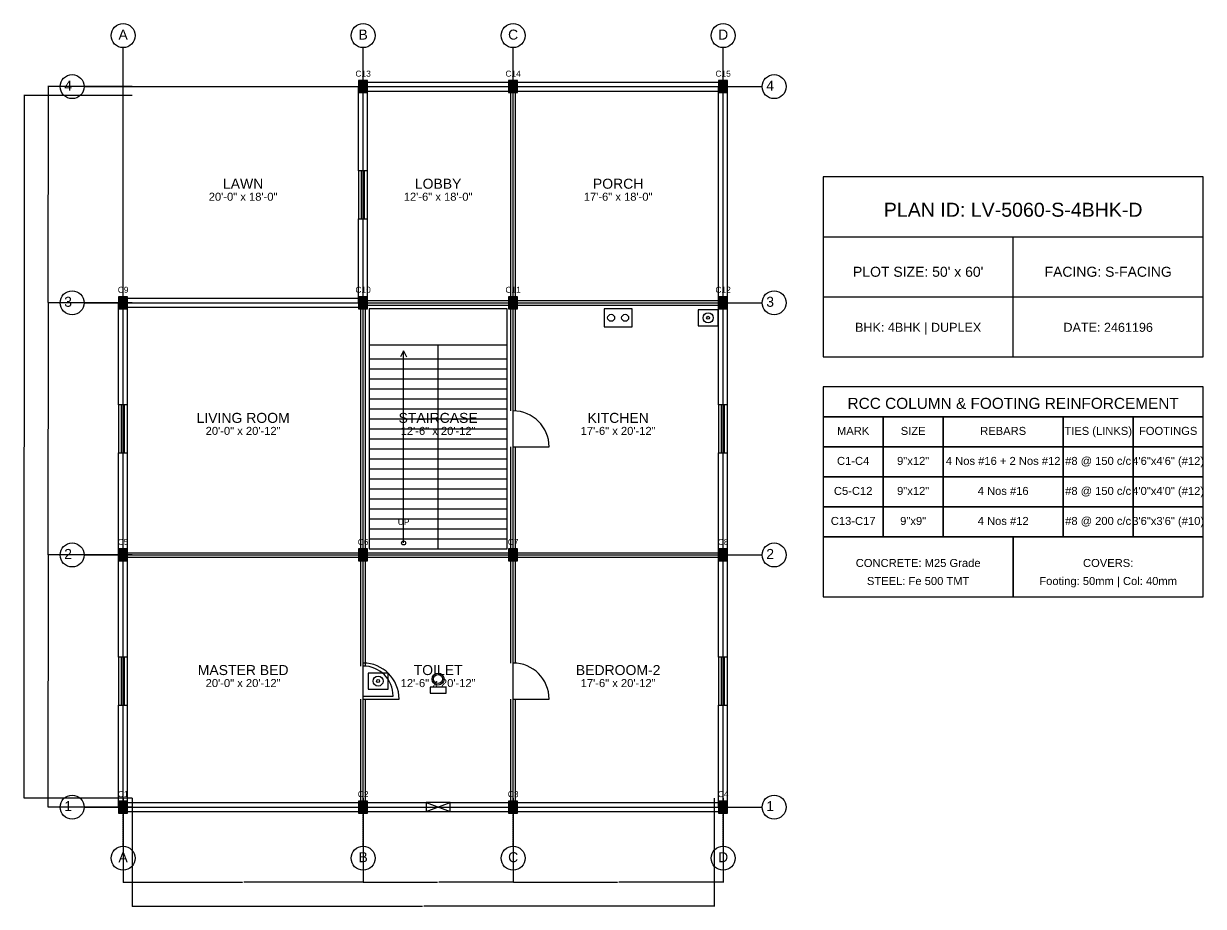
# Model space of a CAD drawing. Header units: inches. Extents: x -134 to 23580, y -99 to 23207.
# Drawn here: x 2400 to 3580, y 17401 to 18283 of the extents above; entities that cross this region are included whole.
import ezdxf
from ezdxf.enums import TextEntityAlignment as Align

# ---------------------------------------------------------------- set-up
doc = ezdxf.new("R2010")
doc.units = ezdxf.units.IN
doc.header["$MEASUREMENT"] = 0
doc.linetypes.add('CENTER', pattern=[2, 1.25, -0.25, 0.25, -0.25])
for name, color, linetype in [('A-COL-HATCH', 251, 'Continuous'), ('A-COLUMN', 1, 'Continuous'), ('A-DIM', 5, 'Continuous'), ('A-DOOR', 30, 'Continuous'), ('A-FIXTURE', 8, 'Continuous'), ('A-STAIR', 6, 'Continuous'), ('A-TEXT', 2, 'Continuous'), ('A-WALL-EXT', 7, 'Continuous'), ('A-WALL-INT', 9, 'Continuous'), ('A-WINDOW', 4, 'Continuous'), ('S-BEAM-FRAMING', 2, 'Continuous'), ('S-BUBBLE', 4, 'Continuous'), ('S-GRID-CENTER', 8, 'CENTER'), ('S-TABLE', 7, 'Continuous'), ('S-TEXT', 3, 'Continuous')]:
    doc.layers.add(name, color=color, linetype=linetype)
doc.styles.get("Standard").update_dxf_attribs({"font": 'arial.ttf'})
doc.dimstyles.get("Standard").update_dxf_attribs({"dimtxt": 0.18, "dimasz": 0.18, "dimexe": 0.18, "dimexo": 0.0625, "dimgap": 0.09, "dimtad": 0, "dimtih": 1, "dimtoh": 1, "dimdec": 4, "dimzin": 0, "dimdsep": 46, "dimtxsty": 'Standard', "dimcen": 0.09, "dimadec": 0, "dimazin": 0, "dimtfac": 1, "dimtdec": 4, "dimtofl": 0, "dimtmove": 0, "dimatfit": 3, "dimfxl": 1, "dimtolj": 1, "dimtzin": 0, "dimarcsym": 0})

# ---------------------------------------------------------------- blocks, each defined once
blk = doc.blocks.new('*D628')
at = {"layer": 'A-DIM', "color": 0, "lineweight": -2, "transparency": 16777216}
for p, q in [((2500, 17508.9), (2500, 17424.8)), ((2740, 17508.9), (2740, 17424.8)), ((2500.2, 17425), (2619.4, 17425)), ((2739.8, 17425), (2620.6, 17425))]:
    blk.add_line(p, q, dxfattribs=at)
at = {"layer": 'A-DIM', "color": 0, "transparency": 16777216}
for points in [[(2500.2, 17425), (2500.2, 17425), (2500, 17425)], [(2739.8, 17425), (2739.8, 17425), (2740, 17425)]]:
    blk.add_solid(points, dxfattribs=at)
at = {"layer": 'Defpoints', "color": 0, "transparency": 16777216}
for p in [(2500, 17509), (2740, 17509), (2740, 17425)]:
    blk.add_point(p, dxfattribs=at)
at = {"layer": 'A-DIM', "color": 0, "transparency": 16777216, "insert": (2620, 17425), "char_height": 0.18, "attachment_point": 5}
blk.add_mtext('\\A1;240.0000', dxfattribs=at)
blk = doc.blocks.new('*D629')
at = {"layer": 'A-DIM', "color": 0, "lineweight": -2, "transparency": 16777216}
for p, q in [((2740, 17508.9), (2740, 17424.8)), ((2890, 17508.9), (2890, 17424.8)), ((2740.2, 17425), (2814.4, 17425)), ((2889.8, 17425), (2815.6, 17425))]:
    blk.add_line(p, q, dxfattribs=at)
at = {"layer": 'A-DIM', "color": 0, "transparency": 16777216}
for points in [[(2740.2, 17425), (2740.2, 17425), (2740, 17425)], [(2889.8, 17425), (2889.8, 17425), (2890, 17425)]]:
    blk.add_solid(points, dxfattribs=at)
at = {"layer": 'Defpoints', "color": 0, "transparency": 16777216}
for p in [(2740, 17509), (2890, 17509), (2890, 17425)]:
    blk.add_point(p, dxfattribs=at)
at = {"layer": 'A-DIM', "color": 0, "transparency": 16777216, "insert": (2815, 17425), "char_height": 0.18, "attachment_point": 5}
blk.add_mtext('\\A1;150.0000', dxfattribs=at)
blk = doc.blocks.new('*D630')
at = {"layer": 'A-DIM', "color": 0, "lineweight": -2, "transparency": 16777216}
for p, q in [((2890, 17508.9), (2890, 17424.8)), ((3100, 17508.9), (3100, 17424.8)), ((2890.2, 17425), (2994.4, 17425)), ((3099.8, 17425), (2995.6, 17425))]:
    blk.add_line(p, q, dxfattribs=at)
at = {"layer": 'A-DIM', "color": 0, "transparency": 16777216}
for points in [[(2890.2, 17425), (2890.2, 17425), (2890, 17425)], [(3099.8, 17425), (3099.8, 17425), (3100, 17425)]]:
    blk.add_solid(points, dxfattribs=at)
at = {"layer": 'Defpoints', "color": 0, "transparency": 16777216}
for p in [(2890, 17509), (3100, 17509), (3100, 17425)]:
    blk.add_point(p, dxfattribs=at)
at = {"layer": 'A-DIM', "color": 0, "transparency": 16777216, "insert": (2995, 17425), "char_height": 0.18, "attachment_point": 5}
blk.add_mtext('\\A1;210.0000', dxfattribs=at)
blk = doc.blocks.new('*D631')
at = {"layer": 'A-DIM', "color": 0, "lineweight": -2, "transparency": 16777216}
for p, q in [((2509, 17508.9), (2509, 17400.8)), ((3091, 17508.9), (3091, 17400.8)), ((2509.2, 17401), (2799.4, 17401)), ((3090.8, 17401), (2800.6, 17401))]:
    blk.add_line(p, q, dxfattribs=at)
at = {"layer": 'A-DIM', "color": 0, "transparency": 16777216}
for points in [[(2509.2, 17401), (2509.2, 17401), (2509, 17401)], [(3090.8, 17401), (3090.8, 17401), (3091, 17401)]]:
    blk.add_solid(points, dxfattribs=at)
at = {"layer": 'Defpoints', "color": 0, "transparency": 16777216}
for p in [(2509, 17509), (3091, 17509), (3091, 17401)]:
    blk.add_point(p, dxfattribs=at)
at = {"layer": 'A-DIM', "color": 0, "transparency": 16777216, "insert": (2800, 17401), "char_height": 0.18, "attachment_point": 5}
blk.add_mtext('\\A1;582.0000', dxfattribs=at)
blk = doc.blocks.new('*D632')
at = {"layer": 'A-DIM', "color": 0, "lineweight": -2, "transparency": 16777216}
for p, q in [((2508.9, 17752), (2424.8, 17752)), ((2425, 17751.8), (2425, 17626.2)), ((2425, 17500.2), (2425, 17625.8)), ((2508.9, 17500), (2424.8, 17500))]:
    blk.add_line(p, q, dxfattribs=at)
at = {"layer": 'A-DIM', "color": 0, "transparency": 16777216}
for points in [[(2425, 17751.8), (2425, 17751.8), (2425, 17752)], [(2425, 17500.2), (2425, 17500.2), (2425, 17500)]]:
    blk.add_solid(points, dxfattribs=at)
at = {"layer": 'Defpoints', "color": 0, "transparency": 16777216}
for p in [(2425, 17752), (2509, 17752), (2509, 17500)]:
    blk.add_point(p, dxfattribs=at)
at = {"layer": 'A-DIM', "color": 0, "transparency": 16777216, "insert": (2425, 17626), "char_height": 0.18, "attachment_point": 5}
blk.add_mtext('\\A1;252.0000', dxfattribs=at)
blk = doc.blocks.new('*D633')
at = {"layer": 'A-DIM', "color": 0, "lineweight": -2, "transparency": 16777216}
for p, q in [((2508.9, 18004), (2424.8, 18004)), ((2425, 18003.8), (2425, 17878.2)), ((2425, 17752.2), (2425, 17877.8)), ((2508.9, 17752), (2424.8, 17752))]:
    blk.add_line(p, q, dxfattribs=at)
at = {"layer": 'A-DIM', "color": 0, "transparency": 16777216}
for points in [[(2425, 18003.8), (2425, 18003.8), (2425, 18004)], [(2425, 17752.2), (2425, 17752.2), (2425, 17752)]]:
    blk.add_solid(points, dxfattribs=at)
at = {"layer": 'Defpoints', "color": 0, "transparency": 16777216}
for p in [(2425, 18004), (2509, 18004), (2509, 17752)]:
    blk.add_point(p, dxfattribs=at)
at = {"layer": 'A-DIM', "color": 0, "transparency": 16777216, "insert": (2425, 17878), "char_height": 0.18, "attachment_point": 5}
blk.add_mtext('\\A1;252.0000', dxfattribs=at)
blk = doc.blocks.new('*D634')
at = {"layer": 'A-DIM', "color": 0, "lineweight": -2, "transparency": 16777216}
for p, q in [((2508.9, 18220), (2424.8, 18220)), ((2425, 18219.8), (2425, 18112.2)), ((2425, 18004.2), (2425, 18111.8)), ((2508.9, 18004), (2424.8, 18004))]:
    blk.add_line(p, q, dxfattribs=at)
at = {"layer": 'A-DIM', "color": 0, "transparency": 16777216}
for points in [[(2425, 18219.8), (2425, 18219.8), (2425, 18220)], [(2425, 18004.2), (2425, 18004.2), (2425, 18004)]]:
    blk.add_solid(points, dxfattribs=at)
at = {"layer": 'Defpoints', "color": 0, "transparency": 16777216}
for p in [(2425, 18220), (2509, 18220), (2509, 18004)]:
    blk.add_point(p, dxfattribs=at)
at = {"layer": 'A-DIM', "color": 0, "transparency": 16777216, "insert": (2425, 18112), "char_height": 0.18, "attachment_point": 5}
blk.add_mtext('\\A1;216.0000', dxfattribs=at)
blk = doc.blocks.new('*D635')
at = {"layer": 'A-DIM', "color": 0, "lineweight": -2, "transparency": 16777216}
for p, q in [((2508.9, 18211), (2400.8, 18211)), ((2401, 18210.8), (2401, 17860.2)), ((2401, 17509.2), (2401, 17859.8)), ((2508.9, 17509), (2400.8, 17509))]:
    blk.add_line(p, q, dxfattribs=at)
at = {"layer": 'A-DIM', "color": 0, "transparency": 16777216}
for points in [[(2401, 18210.8), (2401, 18210.8), (2401, 18211)], [(2401, 17509.2), (2401, 17509.2), (2401, 17509)]]:
    blk.add_solid(points, dxfattribs=at)
at = {"layer": 'Defpoints', "color": 0, "transparency": 16777216}
for p in [(2401, 18211), (2509, 18211), (2509, 17509)]:
    blk.add_point(p, dxfattribs=at)
at = {"layer": 'A-DIM', "color": 0, "transparency": 16777216, "insert": (2401, 17860), "char_height": 0.18, "attachment_point": 5}
blk.add_mtext('\\A1;702.0000', dxfattribs=at)

msp = doc.modelspace()

# ---------------------------------------------------------------- linework, layer by layer
at = {"layer": 'A-COL-HATCH'}
for points in [[(2735.5, 18214), (2744.5, 18214), (2735.5, 18226), (2744.5, 18226)], [(2885.5, 18214), (2894.5, 18214), (2885.5, 18226), (2894.5, 18226)], [(3095.5, 18214), (3104.5, 18214), (3095.5, 18226), (3104.5, 18226)], [(2495.5, 17998), (2504.5, 17998), (2495.5, 18010), (2504.5, 18010)], [(2735.5, 17998), (2744.5, 17998), (2735.5, 18010), (2744.5, 18010)], [(2885.5, 17998), (2894.5, 17998), (2885.5, 18010), (2894.5, 18010)], [(3095.5, 17998), (3104.5, 17998), (3095.5, 18010), (3104.5, 18010)], [(2495.5, 17746), (2504.5, 17746), (2495.5, 17758), (2504.5, 17758)], [(2735.5, 17746), (2744.5, 17746), (2735.5, 17758), (2744.5, 17758)], [(2885.5, 17746), (2894.5, 17746), (2885.5, 17758), (2894.5, 17758)], [(3095.5, 17746), (3104.5, 17746), (3095.5, 17758), (3104.5, 17758)], [(2495.5, 17494), (2504.5, 17494), (2495.5, 17506), (2504.5, 17506)], [(2735.5, 17494), (2744.5, 17494), (2735.5, 17506), (2744.5, 17506)], [(2885.5, 17494), (2894.5, 17494), (2885.5, 17506), (2894.5, 17506)], [(3095.5, 17494), (3104.5, 17494), (3095.5, 17506), (3104.5, 17506)]]:
    msp.add_solid(points, dxfattribs=at)
at = {"layer": 'A-COLUMN'}
for points in [[(2735.5, 18214), (2744.5, 18214), (2744.5, 18226), (2735.5, 18226)], [(2885.5, 18214), (2894.5, 18214), (2894.5, 18226), (2885.5, 18226)], [(3095.5, 18214), (3104.5, 18214), (3104.5, 18226), (3095.5, 18226)], [(2495.5, 17998), (2504.5, 17998), (2504.5, 18010), (2495.5, 18010)], [(2735.5, 17998), (2744.5, 17998), (2744.5, 18010), (2735.5, 18010)], [(2885.5, 17998), (2894.5, 17998), (2894.5, 18010), (2885.5, 18010)], [(3095.5, 17998), (3104.5, 17998), (3104.5, 18010), (3095.5, 18010)], [(2495.5, 17746), (2504.5, 17746), (2504.5, 17758), (2495.5, 17758)], [(2735.5, 17746), (2744.5, 17746), (2744.5, 17758), (2735.5, 17758)], [(2885.5, 17746), (2894.5, 17746), (2894.5, 17758), (2885.5, 17758)], [(3095.5, 17746), (3104.5, 17746), (3104.5, 17758), (3095.5, 17758)], [(2495.5, 17494), (2504.5, 17494), (2504.5, 17506), (2495.5, 17506)], [(2735.5, 17494), (2744.5, 17494), (2744.5, 17506), (2735.5, 17506)], [(2885.5, 17494), (2894.5, 17494), (2894.5, 17506), (2885.5, 17506)], [(3095.5, 17494), (3104.5, 17494), (3104.5, 17506), (3095.5, 17506)]]:
    msp.add_lwpolyline(points, close=True, dxfattribs=at)
at = {"layer": 'A-DOOR'}
for p, q in [((2890, 17860), (2926, 17860)), ((2740, 17611), (2770, 17611)), ((2740, 17608), (2776, 17608)), ((2890, 17608), (2926, 17608))]:
    msp.add_line(p, q, dxfattribs=at)
for centre, radius in [((2890, 17860), 36), ((2740, 17608), 36), ((2740, 17611), 30), ((2890, 17608), 36)]:
    msp.add_arc(centre, radius, 0, 90, dxfattribs=at)
at = {"layer": 'A-FIXTURE'}
for points in [[(2981, 17980), (3009, 17980), (3009, 17998), (2981, 17998)], [(3075, 17981), (3095, 17981), (3095, 17997), (3075, 17997)], [(2745, 17618), (2765, 17618), (2765, 17634), (2745, 17634)], [(2807, 17614), (2823, 17614), (2823, 17620), (2807, 17620)]]:
    msp.add_lwpolyline(points, close=True, dxfattribs=at)
for centre, radius in [((2988, 17989), 3.5), ((3002, 17989), 3.5), ((3085, 17989), 5), ((3085, 17989), 1.5), ((2755, 17626), 5), ((2755, 17626), 1.5), ((2815, 17628), 6), ((2815, 17628), 4.5)]:
    msp.add_circle(centre, radius, dxfattribs=at)
at = {"layer": 'A-STAIR'}
for p, q in [((2746, 17962), (2884, 17962)), ((2780.5, 17956), (2777.5, 17950)), ((2780.5, 17764), (2780.5, 17956)), ((2780.5, 17956), (2783.5, 17950)), ((2815, 17758), (2815, 17962)), ((2746, 17948), (2815, 17948)), ((2815, 17948), (2884, 17948)), ((2746, 17938), (2815, 17938)), ((2815, 17938), (2884, 17938)), ((2746, 17928), (2815, 17928)), ((2815, 17928), (2884, 17928)), ((2746, 17918), (2815, 17918)), ((2815, 17918), (2884, 17918)), ((2746, 17908), (2815, 17908)), ((2746, 17898), (2815, 17898)), ((2815, 17908), (2884, 17908)), ((2815, 17898), (2884, 17898)), ((2746, 17888), (2815, 17888)), ((2815, 17888), (2884, 17888)), ((2746, 17878), (2815, 17878)), ((2815, 17878), (2884, 17878)), ((2746, 17868), (2815, 17868)), ((2815, 17868), (2884, 17868)), ((2746, 17858), (2815, 17858)), ((2815, 17858), (2884, 17858)), ((2746, 17848), (2815, 17848)), ((2746, 17838), (2815, 17838)), ((2815, 17848), (2884, 17848)), ((2815, 17838), (2884, 17838)), ((2746, 17828), (2815, 17828)), ((2815, 17828), (2884, 17828)), ((2746, 17818), (2815, 17818)), ((2815, 17818), (2884, 17818)), ((2746, 17808), (2815, 17808)), ((2815, 17808), (2884, 17808)), ((2746, 17798), (2815, 17798)), ((2815, 17798), (2884, 17798)), ((2746, 17788), (2815, 17788)), ((2815, 17788), (2884, 17788)), ((2746, 17778), (2815, 17778)), ((2746, 17768), (2815, 17768)), ((2815, 17778), (2884, 17778)), ((2815, 17768), (2884, 17768))]:
    msp.add_line(p, q, dxfattribs=at)
msp.add_lwpolyline([(2746, 17758), (2884, 17758), (2884, 17998), (2746, 17998)], close=True, dxfattribs=at)
msp.add_circle((2780.5, 17764), 2, dxfattribs=at)
at = {"layer": 'A-WALL-EXT'}
for p, q in [((2735.5, 18136), (2735.5, 18220)), ((2740, 18224.5), (2890, 18224.5)), ((2740, 18215.5), (2890, 18215.5)), ((2744.5, 18136), (2744.5, 18220)), ((2890, 18224.5), (3100, 18224.5)), ((2890, 18215.5), (3100, 18215.5)), ((3095.5, 18004), (3095.5, 18220)), ((3104.5, 18004), (3104.5, 18220)), ((2735.5, 18004), (2735.5, 18088)), ((2744.5, 18004), (2744.5, 18088)), ((3200, 18070), (3580, 18070)), ((3390, 17950), (3390, 18070)), ((2495.5, 17902), (2495.5, 18004)), ((2500, 18008.5), (2740, 18008.5)), ((2504.5, 17902), (2504.5, 18004)), ((3095.5, 17902), (3095.5, 18004)), ((3104.5, 17902), (3104.5, 18004)), ((3200, 18010), (3580, 18010)), ((2500, 17999.5), (2740, 17999.5)), ((2495.5, 17752), (2495.5, 17854)), ((2504.5, 17752), (2504.5, 17854)), ((3095.5, 17752), (3095.5, 17854)), ((3104.5, 17752), (3104.5, 17854)), ((2495.5, 17650), (2495.5, 17752)), ((2504.5, 17650), (2504.5, 17752)), ((3095.5, 17650), (3095.5, 17752)), ((3104.5, 17650), (3104.5, 17752)), ((2495.5, 17500), (2495.5, 17602)), ((2504.5, 17500), (2504.5, 17602)), ((3095.5, 17500), (3095.5, 17602)), ((3104.5, 17500), (3104.5, 17602)), ((2500, 17504.5), (2740, 17504.5)), ((2740, 17504.5), (2803, 17504.5)), ((2827, 17504.5), (2890, 17504.5)), ((2890, 17504.5), (3100, 17504.5)), ((2500, 17495.5), (2740, 17495.5)), ((2740, 17495.5), (2803, 17495.5)), ((2827, 17495.5), (2890, 17495.5)), ((2890, 17495.5), (3100, 17495.5))]:
    msp.add_line(p, q, dxfattribs=at)
msp.add_lwpolyline([(3200, 17950), (3580, 17950), (3580, 18130), (3200, 18130)], close=True, dxfattribs=at)
at = {"layer": 'A-WALL-INT'}
for p, q in [((2887.75, 18004), (2887.75, 18220)), ((2892.25, 18004), (2892.25, 18220)), ((2737.75, 17752), (2737.75, 18004)), ((2740, 18006.25), (2890, 18006.25)), ((2742.25, 17752), (2742.25, 18004)), ((2887.75, 17896), (2887.75, 18004)), ((2890, 18006.25), (3100, 18006.25)), ((2892.25, 17896), (2892.25, 18004)), ((2740, 18001.75), (2890, 18001.75)), ((2890, 18001.75), (3100, 18001.75)), ((2887.75, 17752), (2887.75, 17860)), ((2892.25, 17752), (2892.25, 17860)), ((2500, 17754.25), (2740, 17754.25)), ((2500, 17749.75), (2740, 17749.75)), ((2737.75, 17641), (2737.75, 17752)), ((2740, 17754.25), (2890, 17754.25)), ((2740, 17749.75), (2890, 17749.75)), ((2742.25, 17641), (2742.25, 17752)), ((2887.75, 17644), (2887.75, 17752)), ((2890, 17754.25), (3100, 17754.25)), ((2890, 17749.75), (3100, 17749.75)), ((2892.25, 17644), (2892.25, 17752)), ((2737.75, 17500), (2737.75, 17608)), ((2742.25, 17500), (2742.25, 17608)), ((2887.75, 17500), (2887.75, 17608)), ((2892.25, 17500), (2892.25, 17608))]:
    msp.add_line(p, q, dxfattribs=at)
at = {"layer": 'A-WINDOW'}
for p, q in [((2738.5, 18088), (2738.5, 18136)), ((2741.5, 18088), (2741.5, 18136)), ((2498.5, 17854), (2498.5, 17902)), ((2501.5, 17854), (2501.5, 17902)), ((3098.5, 17854), (3098.5, 17902)), ((3101.5, 17854), (3101.5, 17902)), ((2498.5, 17602), (2498.5, 17650)), ((2501.5, 17602), (2501.5, 17650)), ((3098.5, 17602), (3098.5, 17650)), ((3101.5, 17602), (3101.5, 17650)), ((2803, 17495.5), (2827, 17504.5)), ((2803, 17504.5), (2827, 17495.5))]:
    msp.add_line(p, q, dxfattribs=at)
for points in [[(2735.5, 18088), (2744.5, 18088), (2744.5, 18136), (2735.5, 18136)], [(2495.5, 17854), (2504.5, 17854), (2504.5, 17902), (2495.5, 17902)], [(3095.5, 17854), (3104.5, 17854), (3104.5, 17902), (3095.5, 17902)], [(2495.5, 17602), (2504.5, 17602), (2504.5, 17650), (2495.5, 17650)], [(3095.5, 17602), (3104.5, 17602), (3104.5, 17650), (3095.5, 17650)], [(2803, 17495.5), (2827, 17495.5), (2827, 17504.5), (2803, 17504.5)]]:
    msp.add_lwpolyline(points, close=True, dxfattribs=at)
at = {"layer": 'S-BEAM-FRAMING'}
for p, q in [((2500, 17500), (2500, 18220)), ((2500, 18220), (3100, 18220)), ((2740, 17500), (2740, 18220)), ((2890, 17500), (2890, 18220)), ((3100, 17500), (3100, 18220)), ((2500, 18004), (3100, 18004)), ((2500, 17752), (3100, 17752)), ((2500, 17500), (3100, 17500))]:
    msp.add_line(p, q, dxfattribs=at)
at = {"layer": 'S-BUBBLE'}
for centre in [(2500, 18271), (2740, 18271), (2890, 18271), (3100, 18271), (2449, 18220), (3151, 18220), (2449, 18004), (3151, 18004), (2449, 17752), (3151, 17752), (2449, 17500), (3151, 17500), (2500, 17449), (2740, 17449), (2890, 17449), (3100, 17449)]:
    msp.add_circle(centre, 12, dxfattribs=at)
at = {"layer": 'S-GRID-CENTER'}
for p, q in [((2500, 17461), (2500, 18259)), ((2740, 17461), (2740, 18259)), ((2890, 17461), (2890, 18259)), ((3100, 17461), (3100, 18259)), ((2461, 18220), (3139, 18220)), ((2461, 18004), (3139, 18004)), ((2461, 17752), (3139, 17752)), ((2461, 17500), (3139, 17500))]:
    msp.add_line(p, q, dxfattribs=at)
at = {"layer": 'S-TABLE'}
for points in [[(3200, 17890), (3580, 17890), (3580, 17920), (3200, 17920)], [(3200, 17860), (3260, 17860), (3260, 17890), (3200, 17890)], [(3260, 17860), (3320, 17860), (3320, 17890), (3260, 17890)], [(3320, 17860), (3440, 17860), (3440, 17890), (3320, 17890)], [(3440, 17860), (3510, 17860), (3510, 17890), (3440, 17890)], [(3510, 17860), (3580, 17860), (3580, 17890), (3510, 17890)], [(3200, 17830), (3260, 17830), (3260, 17860), (3200, 17860)], [(3260, 17830), (3320, 17830), (3320, 17860), (3260, 17860)], [(3320, 17830), (3440, 17830), (3440, 17860), (3320, 17860)], [(3440, 17830), (3510, 17830), (3510, 17860), (3440, 17860)], [(3510, 17830), (3580, 17830), (3580, 17860), (3510, 17860)], [(3200, 17800), (3260, 17800), (3260, 17830), (3200, 17830)], [(3260, 17800), (3320, 17800), (3320, 17830), (3260, 17830)], [(3320, 17800), (3440, 17800), (3440, 17830), (3320, 17830)], [(3440, 17800), (3510, 17800), (3510, 17830), (3440, 17830)], [(3510, 17800), (3580, 17800), (3580, 17830), (3510, 17830)], [(3200, 17770), (3260, 17770), (3260, 17800), (3200, 17800)], [(3260, 17770), (3320, 17770), (3320, 17800), (3260, 17800)], [(3320, 17770), (3440, 17770), (3440, 17800), (3320, 17800)], [(3440, 17770), (3510, 17770), (3510, 17800), (3440, 17800)], [(3510, 17770), (3580, 17770), (3580, 17800), (3510, 17800)], [(3200, 17710), (3390, 17710), (3390, 17770), (3200, 17770)], [(3390, 17710), (3580, 17710), (3580, 17770), (3390, 17770)]]:
    msp.add_lwpolyline(points, close=True, dxfattribs=at)

# ---------------------------------------------------------------- texts
at = {"layer": 'A-TEXT'}
for s, height, p in [('C13', 6, (2740, 18230)), ('C14', 6, (2890, 18230)), ('C15', 6, (3100, 18230)), ('LAWN', 10, (2620, 18118)), ('LOBBY', 10, (2815, 18118)), ('PORCH', 10, (2995, 18118)), ('20\'-0" x 18\'-0"', 8, (2620, 18106)), ('12\'-6" x 18\'-0"', 8, (2815, 18106)), ('17\'-6" x 18\'-0"', 8, (2995, 18106)), ('PLAN ID: LV-5060-S-4BHK-D', 14, (3390, 18090)), ("PLOT SIZE: 50' x 60'", 10, (3295, 18030)), ('FACING: S-FACING', 10, (3485, 18030)), ('C9', 6, (2500, 18014)), ('C10', 6, (2740, 18014)), ('C11', 6, (2890, 18014)), ('C12', 6, (3100, 18014)), ('BHK: 4BHK | DUPLEX', 9, (3295, 17975)), ('DATE: 2461196', 9, (3485, 17975)), ('LIVING ROOM', 10, (2620, 17884)), ('STAIRCASE', 10, (2815, 17884)), ('KITCHEN', 10, (2995, 17884)), ('20\'-0" x 20\'-12"', 8, (2620, 17872)), ('12\'-6" x 20\'-12"', 8, (2815, 17872)), ('17\'-6" x 20\'-12"', 8, (2995, 17872)), ('UP', 6, (2780.5, 17782)), ('C5', 6, (2500, 17762)), ('C6', 6, (2740, 17762)), ('C7', 6, (2890, 17762)), ('C8', 6, (3100, 17762)), ('MASTER BED', 10, (2620, 17632)), ('TOILET', 10, (2815, 17632)), ('BEDROOM-2', 10, (2995, 17632)), ('20\'-0" x 20\'-12"', 8, (2620, 17620)), ('12\'-6" x 20\'-12"', 8, (2815, 17620)), ('17\'-6" x 20\'-12"', 8, (2995, 17620)), ('C1', 6, (2500, 17510)), ('C2', 6, (2740, 17510)), ('C3', 6, (2890, 17510)), ('C4', 6, (3100, 17510))]:
    msp.add_text(s, height=height, dxfattribs=at).set_placement(p, align=Align.CENTER)
at = {"layer": 'S-TEXT'}
for s, height, p in [('A', 10, (2500, 18267)), ('B', 10, (2740, 18267)), ('C', 10, (2890, 18267)), ('D', 10, (3100, 18267)), ('4', 10, (2445, 18216)), ('4', 10, (3147, 18216)), ('3', 10, (2445, 18000)), ('3', 10, (3147, 18000)), ('RCC COLUMN & FOOTING REINFORCEMENT', 11, (3390, 17898)), ('MARK', 8, (3230, 17872)), ('SIZE', 8, (3290, 17872)), ('REBARS', 8, (3380, 17872)), ('TIES (LINKS)', 8, (3475, 17872)), ('FOOTINGS', 8, (3545, 17872)), ('C1-C4', 8, (3230, 17842)), ('9"x12"', 8, (3290, 17842)), ('4 Nos #16 + 2 Nos #12', 8, (3380, 17842)), ('#8 @ 150 c/c', 8, (3475, 17842)), ('4\'6"x4\'6" (#12)', 8, (3545, 17842)), ('C5-C12', 8, (3230, 17812)), ('9"x12"', 8, (3290, 17812)), ('4 Nos #16', 8, (3380, 17812)), ('#8 @ 150 c/c', 8, (3475, 17812)), ('4\'0"x4\'0" (#12)', 8, (3545, 17812)), ('C13-C17', 8, (3230, 17782)), ('9"x9"', 8, (3290, 17782)), ('4 Nos #12', 8, (3380, 17782)), ('#8 @ 200 c/c', 8, (3475, 17782)), ('3\'6"x3\'6" (#10)', 8, (3545, 17782)), ('2', 10, (2445, 17748)), ('2', 10, (3147, 17748)), ('CONCRETE: M25 Grade', 8, (3295, 17740)), ('COVERS:', 8, (3485, 17740)), ('STEEL: Fe 500 TMT', 8, (3295, 17722)), ('Footing: 50mm | Col: 40mm', 8, (3485, 17722)), ('1', 10, (2445, 17496)), ('1', 10, (3147, 17496)), ('A', 10, (2500, 17445)), ('B', 10, (2740, 17445)), ('C', 10, (2890, 17445)), ('D', 10, (3100, 17445))]:
    msp.add_text(s, height=height, dxfattribs=at).set_placement(p, align=Align.CENTER)

# ---------------------------------------------------------------- dimensions: what is measured, and where the dimension line sits
at = {"layer": 'A-DIM'}
for base, p1, p2, picture, middle in [((2425, 18220), (2509, 18004), (2509, 18220), '*D634', (2425, 18112)), ((2401, 18211), (2509, 17509), (2509, 18211), '*D635', (2401, 17860)), ((2425, 18004), (2509, 17752), (2509, 18004), '*D633', (2425, 17878)), ((2425, 17752), (2509, 17500), (2509, 17752), '*D632', (2425, 17626))]:
    dim = msp.add_linear_dim(base=base, p1=p1, p2=p2, angle=90, dimstyle='Standard', dxfattribs=at)
    dim.commit()
    dim.dimension.update_dxf_attribs({"geometry": picture, "text_midpoint": middle})
for base, p1, p2, picture, middle in [((2740, 17425), (2500, 17509), (2740, 17509), '*D628', (2620, 17425)), ((3091, 17401), (2509, 17509), (3091, 17509), '*D631', (2800, 17401)), ((2890, 17425), (2740, 17509), (2890, 17509), '*D629', (2815, 17425)), ((3100, 17425), (2890, 17509), (3100, 17509), '*D630', (2995, 17425))]:
    dim = msp.add_linear_dim(base=base, p1=p1, p2=p2, dimstyle='Standard', dxfattribs=at)
    dim.commit()
    dim.dimension.update_dxf_attribs({"geometry": picture, "text_midpoint": middle})

doc.saveas('drawing.dxf')
